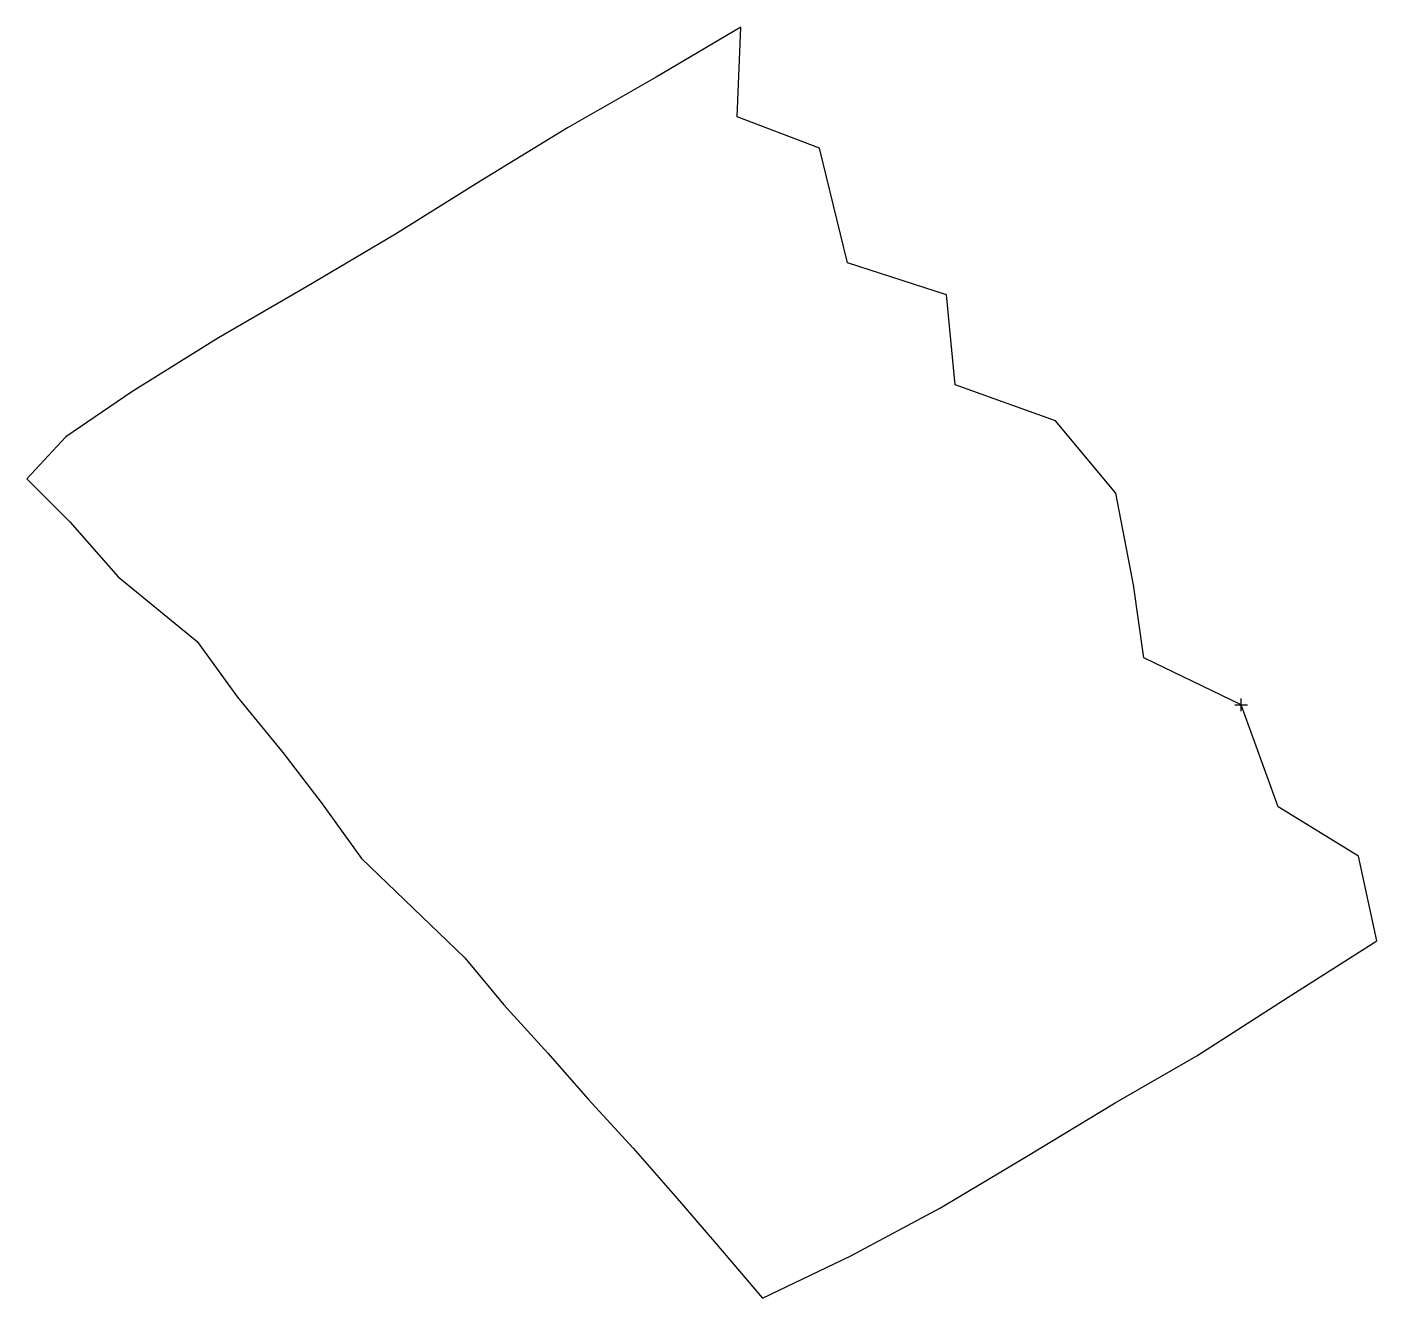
# Model space of a CAD drawing. Extents: x 1054177 to 1054957, y 1554269 to 1554840.
# Drawn here: x 1054176.5 to 1054282, y 1554268.6 to 1554368 of the extents above; entities outside this region: 4.
import ezdxf

# ---------------------------------------------------------------- set-up
doc = ezdxf.new("R2010")
doc.units = 0
doc.header["$MEASUREMENT"] = 0
doc.header["$PDMODE"] = 2
doc.header["$PDSIZE"] = 0.5
doc.layers.add('CSV_261030', color=6, linetype='Continuous')

msp = doc.modelspace()

# ---------------------------------------------------------------- linework, layer by layer
for points, elevation in [([(1054882.41, 1554806.21), (1054886.72, 1554810.03), (1054891.75, 1554814.74), (1054896, 1554818.76), (1054900.44, 1554823.08), (1054905.24, 1554827.86), (1054909.59, 1554831.89), (1054913.66, 1554835.87), (1054917.71, 1554839.87), (1054923.01, 1554835.67), (1054926.31, 1554832.65), (1054928.66, 1554830.27), (1054931.27, 1554827.8), (1054933.47, 1554825.71), (1054936.23, 1554823.01), (1054939.8, 1554818.59), (1054942.15, 1554815.01), (1054944.79, 1554813.35), (1054946.95, 1554811.59), (1054949.28, 1554809.6), (1054949.56, 1554806.24), (1054954.42, 1554800.24), (1054957.47, 1554793.19), (1054953.65, 1554789.64), (1054948.63, 1554784.4), (1054943.7, 1554779.46), (1054938.7, 1554774.55), (1054933.86, 1554769.74), (1054929.03, 1554764.51), (1054923.89, 1554759.75), (1054919.24, 1554755.17), (1054914.27, 1554750.32), (1054909.19, 1554745.49), (1054904.13, 1554740.73), (1054898.48, 1554743.13), (1054901.9, 1554746.58), (1054894.94, 1554752.67), (1054900.06, 1554757.38), (1054905.26, 1554762.09), (1054910.37, 1554766.77), (1054915.52, 1554771.28), (1054909.41, 1554773.82), (1054907.5, 1554780.37), (1054901.7, 1554781.67), (1054899.09, 1554788.38), (1054892.87, 1554791.09), (1054891.48, 1554796.52), (1054885.18, 1554797.7), (1054882.41, 1554806.21)], -128.28), ([(1054870.21, 1554708.03), (1054865.75, 1554713.09), (1054858.42, 1554720.16), (1054850.02, 1554729.33), (1054849.17, 1554735.96), (1054854.47, 1554740.68), (1054859.72, 1554745.21), (1054864.91, 1554749.64), (1054870.28, 1554754.12), (1054875.41, 1554758.71), (1054880.71, 1554763.23), (1054885.91, 1554767.97), (1054891.28, 1554772.53), (1054896.49, 1554777.17), (1054902.26, 1554775.63), (1054904.24, 1554769.59), (1054898.97, 1554764.86), (1054893.84, 1554760.15), (1054888.78, 1554755.33), (1054889.82, 1554747.77), (1054894.91, 1554740.14), (1054900.29, 1554736.96), (1054895.57, 1554732.11), (1054890.32, 1554727.34), (1054885.42, 1554722.46), (1054880.33, 1554717.6), (1054875.43, 1554712.72), (1054870.21, 1554708.03)], -126.27), ([(1054232.32, 1554367.95), (1054225.69, 1554364.04), (1054218.77, 1554360.06), (1054211.98, 1554355.94), (1054205.3, 1554351.75), (1054198.36, 1554347.64), (1054191.46, 1554343.65), (1054184.69, 1554339.43), (1054179.53, 1554335.92), (1054176.5, 1554332.63)], -15.84), ([(1054232.32, 1554367.95), (1054225.69, 1554364.04), (1054218.77, 1554360.06), (1054211.98, 1554355.94), (1054205.3, 1554351.75), (1054198.36, 1554347.64), (1054191.46, 1554343.65), (1054184.69, 1554339.43), (1054179.53, 1554335.92), (1054176.5, 1554332.63)], -15.84), ([(1054282.04, 1554296.52), (1054280.6, 1554303.15), (1054274.31, 1554307), (1054271.43, 1554314.96), (1054263.82, 1554318.63), (1054263.01, 1554324.36), (1054261.62, 1554331.52), (1054256.9, 1554337.16), (1054249.06, 1554339.98), (1054248.4, 1554347.01), (1054240.65, 1554349.53), (1054238.46, 1554358.49), (1054232.01, 1554360.94), (1054232.32, 1554367.95)], -15.84), ([(1054282.04, 1554296.52), (1054280.6, 1554303.15), (1054274.31, 1554307), (1054271.43, 1554314.96), (1054263.82, 1554318.63), (1054263.01, 1554324.36), (1054261.62, 1554331.52), (1054256.9, 1554337.16), (1054249.06, 1554339.98), (1054248.4, 1554347.01), (1054240.65, 1554349.53), (1054238.46, 1554358.49), (1054232.01, 1554360.94), (1054232.32, 1554367.95)], -15.84), ([(1054176.5, 1554332.63), (1054179.85, 1554329.27), (1054183.63, 1554324.98), (1054189.81, 1554319.91), (1054192.97, 1554315.56), (1054196.49, 1554311.24), (1054199.58, 1554307.22), (1054202.64, 1554302.96), (1054210.73, 1554295.2), (1054213.79, 1554291.53), (1054217.22, 1554287.74), (1054220.37, 1554284.14), (1054223.88, 1554280.32), (1054227.17, 1554276.57), (1054230.26, 1554272.98), (1054234.01, 1554268.6)], -15.97), ([(1054176.5, 1554332.63), (1054179.85, 1554329.27), (1054183.63, 1554324.98), (1054189.81, 1554319.91), (1054192.97, 1554315.56), (1054196.49, 1554311.24), (1054199.58, 1554307.22), (1054202.64, 1554302.96), (1054210.73, 1554295.2), (1054213.79, 1554291.53), (1054217.22, 1554287.74), (1054220.37, 1554284.14), (1054223.88, 1554280.32), (1054227.17, 1554276.57), (1054230.26, 1554272.98), (1054234.01, 1554268.6)], -15.97), ([(1054234.01, 1554268.6), (1054240.91, 1554271.91), (1054247.92, 1554275.65), (1054254.63, 1554279.66), (1054261.57, 1554283.85), (1054267.96, 1554287.53), (1054275.11, 1554292.12), (1054282.04, 1554296.52)], -15.84), ([(1054234.01, 1554268.6), (1054240.91, 1554271.91), (1054247.92, 1554275.65), (1054254.63, 1554279.66), (1054261.57, 1554283.85), (1054267.96, 1554287.53), (1054275.11, 1554292.12), (1054282.04, 1554296.52)], -15.84)]:
    msp.add_lwpolyline(points, dxfattribs=dict(elevation=elevation))
at = {"layer": 'CSV_261030'}
msp.add_point((1054271.43, 1554314.96, -17.62), dxfattribs=at)
msp.add_point((1054271.43, 1554314.96, -17.62), dxfattribs=at)

# ---------------------------------------------------------------- texts
at = {"color": 7, "true_color": 0xffffff}
for s, p in [('V-2564', (1054904.87, 1554788.65, 5.34)), ('V-2565', (1054858.17, 1554723.19, 5.34))]:
    msp.add_text(s, height=6.488, rotation=37.3264, dxfattribs=at).set_placement(p)

doc.saveas('drawing.dxf')
